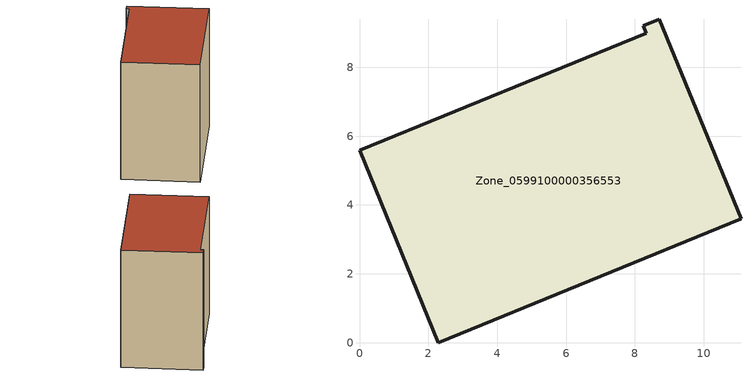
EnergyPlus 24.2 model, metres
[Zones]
Zone_0599100000356553
 floor ground (C_G): 8.7,9.39 11.08,3.59 2.29,0 0,5.58 8.33,8.99 8.24,9.2 z0
 wall outside (C_F): 2.29,0 11.08,3.59 8.7,9.39 8.24,9.2 8.33,8.99 0,5.58 2.29,0 z0:9.9
 roof outside (C_R): 11.08,3.59 8.7,9.39 8.24,9.2 8.33,8.99 0,5.58 2.29,0 z9.9
[BUILDING]
Pand.0599100000356553: North Axis=0; Terrain=City; Loads Convergence Tolerance Value=0.04; Temperature Convergence Tolerance Value=0.4; Solar Distribution=FullExterior; Maximum Number of Warmup Days=25; Minimum Number of Warmup Days=1
[Site:Location]
Rotterdam.The.Hague.AP_ZH_NLD Design_Conditions: Latitude=51.96; Longitude=4.45; Time Zone=1; Elevation=-4.5
[SITE:GROUNDTEMPERATURE:BUILDINGSURFACE]
18, 18, 18, 18, 18, 18, 18, 18, 18, 18, 18, 18
[MATERIAL] Thermal Absorptance=0.9; Solar Absorptance=0.7; Visible Absorptance=0.7
Name | Roughness | Thickness | Conductivity | Density | Specific Heat
G.TI.1992-2005 | MediumSmooth | 0.15 | 0.06 | 540 | 1210
F.TI.1992-2005 | Rough | 0.3 | 0.12 | 1920 | 840
R.TI.1992-2005 | MediumRough | 0.2 | 0.08 | 1500 | 1000
[CONSTRUCTION]
C_G: G.TI.1992-2005
C_F: F.TI.1992-2005
C_R: R.TI.1992-2005
[ZONE]
Zone_0599100000356553: Type=1; Multiplier=1; Ceiling Height=Autocalculate; Volume=Autocalculate; Floor Area=autocalculate; Part of Total Floor Area=Yes
[ZONEINFILTRATION:DESIGNFLOWRATE]
Infil_Zone_0599100000356553: Zone or ZoneList or Space or SpaceList=Zone_0599100000356553; Schedule=AlwaysOn; Design Flow Rate Calculation Method=Flow/Area; Flow Rate per Floor Area=0.0015; Constant Term Coefficient=1; Temperature Term Coefficient=0; Velocity Term Coefficient=0; Velocity Squared Term Coefficient=0
[HVACTEMPLATE:ZONE:IDEALLOADSAIRSYSTEM]
Zone_0599100000356553: Maximum Heating Supply Air Temperature=50; Minimum Cooling Supply Air Temperature=13; Maximum Heating Supply Air Humidity Ratio=0.0156; Minimum Cooling Supply Air Humidity Ratio=0.0077; Heating Limit=NoLimit; Cooling Limit=NoLimit; Dehumidification Control Type=ConstantSensibleHeatRatio; Cooling Sensible Heat Ratio=0.7; Dehumidification Setpoint=60; Humidification Control Type=None; Humidification Setpoint=30; Outdoor Air Method=None; Outdoor Air Flow Rate per Person=0.00944; Outdoor Air Flow Rate per Zone Floor Area=0; Outdoor Air Flow Rate per Zone=0; Demand Controlled Ventilation Type=None; Outdoor Air Economizer Type=NoEconomizer; Heat Recovery Type=None; Sensible Heat Recovery Effectiveness=0.7; Latent Heat Recovery Effectiveness=0.65
[ZONECONTROL:THERMOSTAT]
ThermostatControl_Zone_0599100000356553: Zone or ZoneList=Zone_0599100000356553; Control Type Schedule=DualSetpointControlType; Control 1=Thermostat_Zone_0599100000356553; Temperature Difference Between Cutout And Setpoint=0
[THERMOSTATSETPOINT:DUALSETPOINT]
Thermostat_Zone_0599100000356553: Heating Setpoint Temperature Schedule=HeatingSetpoint_Zone_0599100000356553; Cooling Setpoint Temperature Schedule=CoolingSetpoint_Zone_0599100000356553
[SCHEDULE:COMPACT]
HeatingSetpoint_Zone_0599100000356553: Through: 12/31, For: AllDays, Until: 24:00, 21
CoolingSetpoint_Zone_0599100000356553: Through: 12/31, For: AllDays, Until: 24:00, 24
DualSetpointControlType: Through: 12/31, For: AllDays, Until: 24:00, 4
AlwaysOn: Through: 12/31, For: AllDays, Until: 24:00, 1
